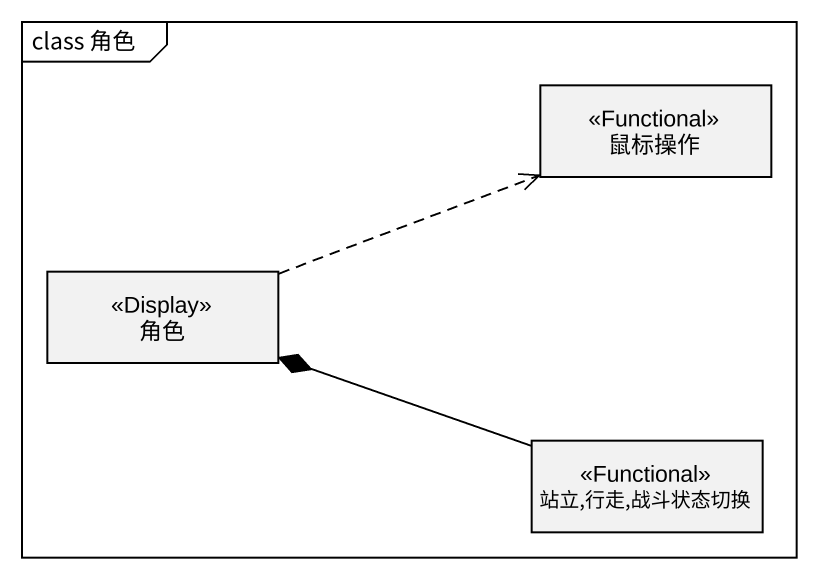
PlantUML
@startuml
mainframe class 角色
hide circle
hide empty members
class 鼠标操作 <<Functional>>
class 角色 <<Display>>
class "站立,行走,战斗状态切换" as 站立_行走_战斗状态切换 <<Functional>>
角色 .right.> 鼠标操作
站立_行走_战斗状态切换 -left-* 角色
@enduml
